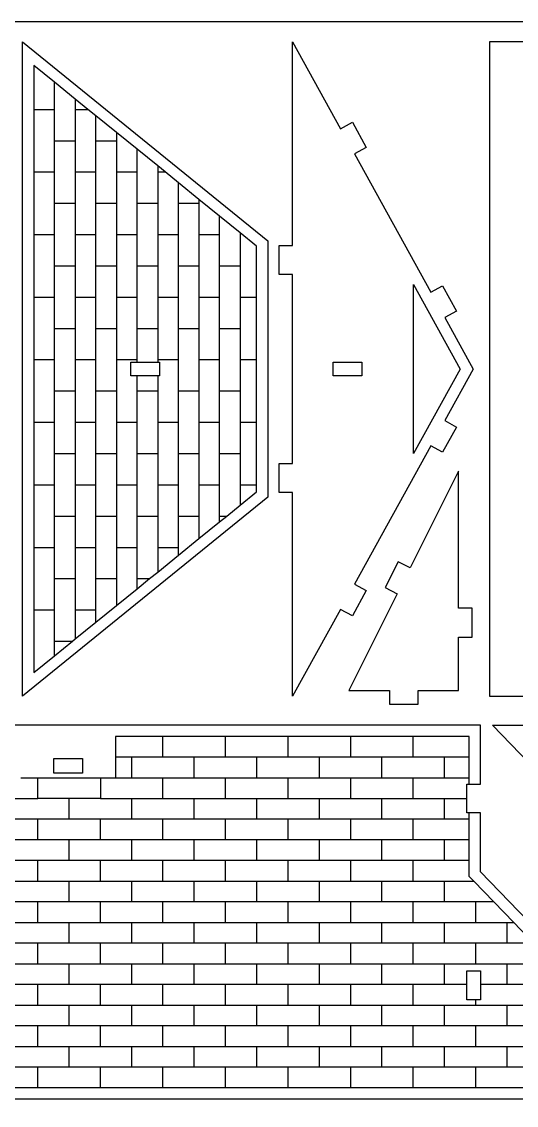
# Model space of a CAD drawing. Extents: x -412 to 689, y -265 to 525.
# Drawn here: x -86.1 to 133.4, y 44 to 525 of the extents above; entities that cross this region are included whole.
import ezdxf

# ---------------------------------------------------------------- set-up
doc = ezdxf.new("R2010")
doc.units = 0
doc.header["$MEASUREMENT"] = 0
doc.layers.get('0').update_dxf_attribs({"linetype": 'CONTINUOUS'})
doc.layers.add('ENGRAVING', color=1, linetype='CONTINUOUS')

msp = doc.modelspace()

# ---------------------------------------------------------------- linework, layer by layer
for points in [[(-411.63, -264.93), (-411.63, 524.99), (689.39, 524.99), (689.39, -264.93)], [(-85.78, 225.64), (-85.78, 516), (23.12, 427.73), (23.12, 313.9)], [(34.1, 225.64), (34.1, 316.02), (28.1, 316.02), (28.1, 328.83), (34.1, 328.83), (34.1, 412.8), (28.1, 412.8), (28.1, 425.62), (34.1, 425.62), (34.1, 516), (55.35, 477.48), (60.61, 480.38), (66.8, 469.15), (61.55, 466.26), (95.4, 404.89), (100.66, 407.79), (106.85, 396.56), (101.6, 393.67), (114.2, 370.82), (101.6, 347.97), (106.85, 345.07), (100.66, 333.85), (95.4, 336.75), (61.55, 275.38), (66.8, 272.48), (60.61, 261.26), (55.35, 264.16)], [(121.48, 225.64), (682.18, 225.64), (682.18, 516), (121.48, 516)], [(-37.74, 367.82), (-37.74, 373.82), (-34.95, 373.82), (-25.78, 373.82), (-24.92, 373.82), (-24.92, 367.82), (-25.78, 367.82), (-34.95, 367.82)], [(52.04, 367.82), (52.04, 373.82), (64.86, 373.82), (64.86, 367.82)], [(59.09, 228.14), (77.03, 228.14), (77.03, 222.14), (89.85, 222.14), (89.85, 228.14), (107.79, 228.14), (107.79, 251.88), (113.79, 251.88), (113.79, 264.69), (107.79, 264.69), (107.79, 325.53), (86.31, 282.57), (80.94, 285.25), (75.21, 273.79), (80.57, 271.1)], [(-345.84, 46.86), (214.86, 46.86), (117.46, 147.67), (117.46, 173.77), (112.46, 173.77), (111.46, 173.77), (111.46, 180.18), (111.46, 186.58), (112.46, 186.58), (117.46, 186.58), (117.46, 212.68), (-248.44, 212.68), (-248.44, 186.58), (-243.44, 186.58), (-242.44, 186.58), (-242.44, 180.18), (-242.44, 173.77), (-243.44, 173.77), (-248.44, 173.77), (-248.44, 147.67)], [(220.14, 46.88), (220.14, 72.97), (225.15, 72.97), (226.14, 72.97), (226.14, 79.38), (226.14, 85.79), (225.15, 85.79), (220.14, 85.79), (220.14, 111.88), (122.75, 212.69), (683.45, 212.69), (586.05, 111.88), (586.05, 85.79), (581.04, 85.79), (580.05, 85.79), (580.05, 79.38), (580.05, 72.97), (581.04, 72.97), (586.05, 72.97), (586.05, 46.88)], [(-71.9, 191.45), (-71.9, 198), (-59.08, 198), (-59.08, 191.45)], [(111.46, 90.86), (111.46, 97.69), (111.46, 103.68), (117.46, 103.68), (117.46, 97.69), (117.46, 90.86), (115.41, 90.86)]]:
    msp.add_lwpolyline(points, close=True)
at = {"layer": 'ENGRAVING'}
for points in [[(-80.77, 505.5), (-80.77, 486.05)], [(-71.61, 498.07), (-80.77, 505.5)], [(-62.44, 490.64), (-71.61, 498.07)], [(-71.61, 472.17), (-71.61, 486.05), (-71.61, 498.07)], [(-62.44, 490.64), (-62.44, 486.05), (-62.44, 472.17)], [(-56.78, 486.05), (-62.44, 490.64)], [(-80.77, 486.05), (-80.77, 458.28), (-80.77, 430.52)], [(-80.77, 486.05), (-71.61, 486.05)], [(-62.44, 486.05), (-56.78, 486.05)], [(-53.28, 483.21), (-56.78, 486.05)], [(-53.28, 472.17), (-53.28, 483.21)], [(-44.11, 475.78), (-53.28, 483.21)], [(-71.61, 472.17), (-62.44, 472.17)], [(-71.61, 458.28), (-71.61, 472.17)], [(-62.44, 458.28), (-53.28, 458.28), (-53.28, 472.17)], [(-62.44, 472.17), (-62.44, 458.28)], [(-53.28, 472.17), (-44.11, 472.17)], [(-34.95, 468.35), (-44.11, 475.78)], [(-44.11, 475.78), (-44.11, 472.17)], [(-44.11, 472.17), (-44.11, 458.28)], [(-16.62, 453.5), (-22.52, 458.28), (-25.78, 460.93), (-34.95, 468.35)], [(-34.95, 458.28), (-34.95, 468.35)], [(-80.77, 458.28), (-71.61, 458.28)], [(-71.61, 444.4), (-71.61, 458.28)], [(-62.44, 458.28), (-62.44, 444.4)], [(-53.28, 444.4), (-53.28, 458.28)], [(-44.11, 458.28), (-44.11, 444.4)], [(-44.11, 458.28), (-34.95, 458.28)], [(-34.95, 444.4), (-34.95, 458.28)], [(-25.78, 460.93), (-25.78, 458.28)], [(-25.78, 458.28), (-25.78, 444.4)], [(-25.78, 458.28), (-22.52, 458.28)], [(-7.45, 446.07), (-16.62, 453.5)], [(-16.62, 444.4), (-16.62, 453.5)], [(-71.61, 430.52), (-71.61, 444.4)], [(-71.61, 444.4), (-62.44, 444.4)], [(-62.44, 444.4), (-62.44, 430.52)], [(-53.28, 430.52), (-53.28, 444.4)], [(-53.28, 444.4), (-44.11, 444.4)], [(-44.11, 444.4), (-44.11, 430.52)], [(-34.95, 444.4), (-25.78, 444.4)], [(-34.95, 430.52), (-34.95, 444.4)], [(-25.78, 444.4), (-25.78, 430.52)], [(-16.62, 444.4), (-7.45, 444.4)], [(-16.62, 430.52), (-16.62, 444.4)], [(1.71, 438.64), (-7.45, 446.07)], [(-7.45, 446.07), (-7.45, 444.4)], [(-7.45, 444.4), (-7.45, 430.52)], [(1.71, 416.63), (1.71, 430.52), (1.71, 438.64)], [(10.87, 431.21), (1.71, 438.64)], [(-80.77, 430.52), (-80.77, 402.75)], [(-80.77, 430.52), (-71.61, 430.52)], [(-71.61, 416.63), (-71.61, 430.52)], [(-62.44, 430.52), (-53.28, 430.52)], [(-62.44, 430.52), (-62.44, 416.63)], [(-53.28, 402.75), (-53.28, 416.63), (-53.28, 430.52)], [(-44.11, 430.52), (-44.11, 416.63)], [(-44.11, 430.52), (-34.95, 430.52)], [(-34.95, 416.63), (-34.95, 430.52)], [(-25.78, 430.52), (-25.78, 416.63)], [(-25.78, 430.52), (-16.62, 430.52)], [(-16.62, 416.63), (-16.62, 430.52)], [(-7.45, 430.52), (1.71, 430.52)], [(-7.45, 430.52), (-7.45, 416.63)], [(18.11, 425.35), (10.87, 431.21)], [(10.87, 431.21), (10.87, 416.63)], [(18.11, 319.44), (18.11, 347.21), (18.11, 374.98), (18.11, 402.75), (18.11, 425.35)], [(-71.61, 402.75), (-71.61, 416.63)], [(-71.61, 416.63), (-62.44, 416.63)], [(-62.44, 416.63), (-62.44, 402.75)], [(-53.28, 416.63), (-44.11, 416.63)], [(-44.11, 416.63), (-44.11, 402.75)], [(-34.95, 416.63), (-25.78, 416.63)], [(-34.95, 402.75), (-34.95, 416.63)], [(-25.78, 416.63), (-25.78, 402.75), (-25.78, 388.86)], [(-16.62, 388.86), (-16.62, 402.75), (-16.62, 416.63), (-7.45, 416.63), (-7.45, 402.75)], [(1.71, 416.63), (10.87, 416.63)], [(1.71, 402.75), (1.71, 416.63)], [(10.87, 416.63), (10.87, 402.75)], [(-80.77, 402.75), (-71.61, 402.75)], [(-80.77, 402.75), (-80.77, 374.98)], [(-71.61, 388.86), (-71.61, 402.75)], [(-62.44, 402.75), (-53.28, 402.75)], [(-62.44, 402.75), (-62.44, 388.86)], [(-53.28, 374.98), (-53.28, 388.86), (-53.28, 402.75)], [(-44.11, 402.75), (-44.11, 388.86)], [(-44.11, 402.75), (-34.95, 402.75)], [(-34.95, 388.86), (-34.95, 402.75)], [(-25.78, 402.75), (-16.62, 402.75)], [(-7.45, 402.75), (-7.45, 388.86)], [(-7.45, 402.75), (1.71, 402.75)], [(1.71, 388.86), (1.71, 402.75)], [(10.87, 402.75), (18.11, 402.75)], [(10.87, 402.75), (10.87, 388.86)], [(-71.61, 361.1), (-71.61, 374.98), (-71.61, 388.86), (-62.44, 388.86), (-62.44, 374.98), (-62.44, 361.1)], [(-53.28, 388.86), (-44.11, 388.86), (-44.11, 374.98), (-44.11, 361.1)], [(-34.95, 374.98), (-34.95, 388.86)], [(-34.95, 388.86), (-25.78, 388.86), (-25.78, 374.98)], [(-16.62, 374.98), (-16.62, 388.86)], [(-16.62, 388.86), (-7.45, 388.86)], [(-7.45, 388.86), (-7.45, 374.98)], [(1.71, 374.98), (1.71, 388.86)], [(1.71, 388.86), (10.87, 388.86)], [(10.87, 388.86), (10.87, 374.98)], [(-80.77, 374.98), (-71.61, 374.98)], [(-80.77, 374.98), (-80.77, 347.21)], [(-62.44, 374.98), (-53.28, 374.98)], [(-53.28, 361.1), (-53.28, 374.98)], [(-44.11, 374.98), (-34.95, 374.98)], [(-34.95, 373.82), (-34.95, 374.98)], [(-25.78, 374.98), (-16.62, 374.98)], [(-25.78, 374.98), (-25.78, 373.82)], [(-16.62, 361.1), (-16.62, 374.98)], [(-7.45, 374.98), (-7.45, 361.1)], [(-7.45, 374.98), (1.71, 374.98)], [(1.71, 361.1), (1.71, 374.98)], [(10.87, 374.98), (10.87, 361.1)], [(10.87, 374.98), (18.11, 374.98)], [(-34.95, 361.1), (-34.95, 367.82)], [(-25.78, 367.82), (-25.78, 361.1)], [(-71.61, 333.33), (-71.61, 347.21), (-71.61, 361.1), (-62.44, 361.1), (-62.44, 347.21)], [(-53.28, 361.1), (-44.11, 361.1)], [(-53.28, 347.21), (-53.28, 361.1)], [(-44.11, 361.1), (-44.11, 347.21)], [(-34.95, 361.1), (-25.78, 361.1)], [(-34.95, 347.21), (-34.95, 361.1)], [(-25.78, 361.1), (-25.78, 347.21)], [(-16.62, 361.1), (-7.45, 361.1)], [(-16.62, 347.21), (-16.62, 361.1)], [(-7.45, 361.1), (-7.45, 347.21)], [(1.71, 347.21), (1.71, 361.1)], [(1.71, 361.1), (10.87, 361.1), (10.87, 347.21), (10.87, 333.33)], [(-80.77, 347.21), (-80.77, 319.44)], [(-80.77, 347.21), (-71.61, 347.21)], [(-62.44, 347.21), (-53.28, 347.21)], [(-62.44, 347.21), (-62.44, 333.33)], [(-53.28, 333.33), (-53.28, 347.21)], [(-44.11, 347.21), (-34.95, 347.21)], [(-44.11, 347.21), (-44.11, 333.33)], [(-34.95, 333.33), (-34.95, 347.21)], [(-25.78, 347.21), (-16.62, 347.21)], [(-25.78, 347.21), (-25.78, 333.33)], [(-16.62, 333.33), (-16.62, 347.21)], [(-7.45, 347.21), (1.71, 347.21)], [(-7.45, 347.21), (-7.45, 333.33)], [(1.71, 333.33), (1.71, 347.21)], [(10.87, 347.21), (18.11, 347.21)], [(-71.61, 333.33), (-62.44, 333.33)], [(-71.61, 319.44), (-71.61, 333.33)], [(-62.44, 333.33), (-62.44, 319.44)], [(-53.28, 319.44), (-53.28, 333.33)], [(-53.28, 333.33), (-44.11, 333.33)], [(-44.11, 333.33), (-44.11, 319.44)], [(-34.95, 319.44), (-34.95, 333.33)], [(-34.95, 333.33), (-25.78, 333.33)], [(-25.78, 333.33), (-25.78, 319.44)], [(-16.62, 319.44), (-16.62, 333.33)], [(-16.62, 333.33), (-7.45, 333.33)], [(-7.45, 333.33), (-7.45, 319.44)], [(1.71, 333.33), (10.87, 333.33)], [(1.71, 319.44), (1.71, 333.33)], [(10.87, 333.33), (10.87, 319.44)], [(-80.77, 319.44), (-71.61, 319.44)], [(-80.77, 319.44), (-80.77, 291.68)], [(-71.61, 305.56), (-71.61, 319.44)], [(-62.44, 319.44), (-53.28, 319.44)], [(-62.44, 319.44), (-62.44, 305.56)], [(-53.28, 305.56), (-53.28, 319.44)], [(-44.11, 319.44), (-34.95, 319.44)], [(-44.11, 319.44), (-44.11, 305.56)], [(-34.95, 305.56), (-34.95, 319.44)], [(-25.78, 319.44), (-16.62, 319.44)], [(-25.78, 319.44), (-25.78, 305.56)], [(-16.62, 305.56), (-16.62, 319.44)], [(-7.45, 319.44), (1.71, 319.44)], [(-7.45, 319.44), (-7.45, 305.56)], [(1.71, 305.56), (1.71, 319.44)], [(10.87, 319.44), (10.87, 310.43)], [(10.87, 319.44), (18.11, 319.44)], [(18.11, 316.29), (18.11, 319.44)], [(1.71, 305.56), (4.87, 305.56), (10.87, 310.43), (18.11, 316.29)], [(-71.61, 291.68), (-71.61, 305.56)], [(-71.61, 305.56), (-62.44, 305.56)], [(-62.44, 305.56), (-62.44, 291.68)], [(-53.28, 291.68), (-53.28, 305.56)], [(-53.28, 305.56), (-44.11, 305.56)], [(-44.11, 305.56), (-44.11, 291.68)], [(-34.95, 273.28), (-29.39, 277.79), (-25.78, 280.71), (-16.62, 288.14), (-7.45, 295.57), (1.71, 303), (4.87, 305.56)], [(-34.95, 277.79), (-34.95, 291.68), (-34.95, 305.56), (-25.78, 305.56)], [(-25.78, 305.56), (-25.78, 291.68)], [(-16.62, 291.68), (-16.62, 305.56)], [(-16.62, 305.56), (-7.45, 305.56)], [(-7.45, 305.56), (-7.45, 295.57)], [(1.71, 303), (1.71, 305.56)], [(-80.77, 291.68), (-71.61, 291.68)], [(-80.77, 291.68), (-80.77, 263.91), (-80.77, 236.14), (-71.61, 243.57), (-63.64, 250.02)], [(-71.61, 277.79), (-71.61, 291.68)], [(-62.44, 291.68), (-62.44, 277.79)], [(-62.44, 291.68), (-53.28, 291.68)], [(-53.28, 277.79), (-53.28, 291.68)], [(-44.11, 291.68), (-34.95, 291.68)], [(-44.11, 291.68), (-44.11, 277.79)], [(-25.78, 291.68), (-16.62, 291.68)], [(-25.78, 291.68), (-25.78, 280.71)], [(-16.62, 288.14), (-16.62, 291.68)], [(-71.61, 263.91), (-71.61, 277.79)], [(-71.61, 277.79), (-62.44, 277.79)], [(-62.44, 277.79), (-62.44, 263.91)], [(-53.28, 263.91), (-53.28, 277.79)], [(-53.28, 277.79), (-44.11, 277.79)], [(-44.11, 277.79), (-44.11, 265.85)], [(-34.95, 277.79), (-29.39, 277.79)], [(-34.95, 273.28), (-34.95, 277.79)], [(-44.11, 265.85), (-34.95, 273.28)], [(-53.28, 258.43), (-44.11, 265.85)], [(-80.77, 263.91), (-71.61, 263.91)], [(-71.61, 250.02), (-71.61, 263.91)], [(-62.44, 263.91), (-53.28, 263.91)], [(-62.44, 263.91), (-62.44, 251)], [(-53.28, 258.43), (-53.28, 263.91)], [(-62.44, 251), (-53.28, 258.43)], [(-63.64, 250.02), (-62.44, 251)], [(-71.61, 243.57), (-71.61, 250.02)], [(-71.61, 250.02), (-63.64, 250.02)], [(-44.46, 207.67), (-44.46, 198.5)], [(-23.43, 207.67), (-44.46, 207.67)], [(4.34, 198.5), (-9.54, 198.5), (-23.43, 198.5), (-23.43, 207.67)], [(4.34, 207.67), (-23.43, 207.67)], [(4.34, 198.5), (4.34, 207.67)], [(32.11, 207.67), (4.34, 207.67)], [(32.11, 198.5), (32.11, 207.67)], [(59.88, 207.67), (32.11, 207.67)], [(87.64, 198.5), (73.76, 198.5), (59.88, 198.5), (59.88, 207.67)], [(87.64, 207.67), (59.88, 207.67)], [(112.46, 207.67), (87.64, 207.67)], [(87.64, 198.5), (87.64, 207.67)], [(112.46, 198.5), (112.46, 207.67)], [(-44.46, 198.5), (-44.46, 189.34)], [(-37.31, 198.5), (-44.46, 198.5)], [(-23.43, 198.5), (-37.31, 198.5)], [(-37.31, 189.34), (-37.31, 198.5)], [(-9.54, 189.34), (-9.54, 198.5)], [(18.22, 198.5), (4.34, 198.5)], [(32.11, 198.5), (18.22, 198.5)], [(18.22, 189.34), (18.22, 198.5)], [(45.99, 198.5), (32.11, 198.5)], [(59.88, 198.5), (45.99, 198.5)], [(45.99, 189.34), (45.99, 198.5)], [(73.76, 189.34), (73.76, 198.5)], [(101.53, 198.5), (87.64, 198.5)], [(101.53, 189.34), (101.53, 198.5)], [(112.46, 198.5), (101.53, 198.5)], [(112.46, 189.34), (112.46, 198.5)], [(-86.52, 189.34), (-78.96, 189.34)], [(-51.2, 180.18), (-65.08, 180.18), (-78.96, 180.18), (-78.96, 189.34), (-51.2, 189.34)], [(-51.2, 189.34), (-51.2, 180.18)], [(-51.2, 189.34), (-44.46, 189.34)], [(-44.46, 189.34), (-37.31, 189.34)], [(-37.31, 189.34), (-23.43, 189.34)], [(-23.43, 180.18), (-23.43, 189.34), (-9.54, 189.34)], [(-9.54, 189.34), (4.34, 189.34)], [(4.34, 189.34), (18.22, 189.34)], [(4.34, 180.18), (4.34, 189.34)], [(18.22, 189.34), (32.11, 189.34)], [(32.11, 180.18), (32.11, 189.34)], [(32.11, 189.34), (45.99, 189.34)], [(45.99, 189.34), (59.88, 189.34)], [(59.88, 180.18), (59.88, 189.34), (73.76, 189.34)], [(73.76, 189.34), (87.64, 189.34)], [(87.64, 189.34), (101.53, 189.34)], [(87.64, 180.18), (87.64, 189.34)], [(101.53, 189.34), (112.46, 189.34)], [(112.46, 186.58), (112.46, 189.34)], [(-92.85, 180.18), (-78.96, 180.18)], [(-65.08, 171.01), (-65.08, 180.18)], [(-51.2, 180.18), (-37.31, 180.18)], [(-37.31, 171.01), (-37.31, 180.18)], [(-37.31, 180.18), (-23.43, 180.18), (-9.54, 180.18)], [(-9.54, 180.18), (4.34, 180.18)], [(-9.54, 171.01), (-9.54, 180.18)], [(4.34, 180.18), (18.22, 180.18)], [(18.22, 180.18), (32.11, 180.18)], [(18.22, 171.01), (18.22, 180.18)], [(32.11, 180.18), (45.99, 180.18)], [(45.99, 171.01), (45.99, 180.18)], [(45.99, 180.18), (59.88, 180.18)], [(59.88, 180.18), (73.76, 180.18)], [(73.76, 171.01), (73.76, 180.18), (87.64, 180.18), (101.53, 180.18)], [(101.53, 171.01), (101.53, 180.18)], [(101.53, 180.18), (111.46, 180.18)], [(112.46, 171.01), (112.46, 173.77)], [(-78.96, 161.85), (-92.85, 161.85), (-106.73, 161.85), (-106.73, 171.01)], [(-78.96, 171.01), (-92.85, 171.01)], [(-65.08, 171.01), (-78.96, 171.01)], [(-78.96, 161.85), (-78.96, 171.01)], [(-51.2, 171.01), (-65.08, 171.01)], [(-23.43, 161.85), (-37.31, 161.85), (-51.2, 161.85), (-51.2, 171.01)], [(-37.31, 171.01), (-51.2, 171.01)], [(-23.43, 171.01), (-37.31, 171.01)], [(-9.54, 161.85), (-23.43, 161.85), (-23.43, 171.01)], [(-9.54, 171.01), (-23.43, 171.01)], [(4.34, 171.01), (-9.54, 171.01)], [(32.11, 161.85), (18.22, 161.85), (4.34, 161.85), (4.34, 171.01)], [(18.22, 171.01), (4.34, 171.01)], [(32.11, 171.01), (18.22, 171.01)], [(32.11, 161.85), (32.11, 171.01)], [(45.99, 171.01), (32.11, 171.01)], [(59.88, 171.01), (45.99, 171.01)], [(87.64, 161.85), (73.76, 161.85), (59.88, 161.85), (59.88, 171.01)], [(73.76, 171.01), (59.88, 171.01)], [(87.64, 171.01), (73.76, 171.01)], [(87.64, 161.85), (87.64, 171.01)], [(101.53, 171.01), (87.64, 171.01)], [(112.46, 171.01), (101.53, 171.01)], [(112.46, 161.85), (112.46, 171.01)], [(-65.08, 152.68), (-78.96, 152.68), (-92.85, 152.68), (-92.85, 161.85)], [(-65.08, 161.85), (-78.96, 161.85)], [(-51.2, 161.85), (-65.08, 161.85)], [(-65.08, 152.68), (-65.08, 161.85)], [(-37.31, 152.68), (-37.31, 161.85)], [(18.22, 152.68), (4.34, 152.68), (-9.54, 152.68), (-9.54, 161.85)], [(4.34, 161.85), (-9.54, 161.85)], [(18.22, 152.68), (18.22, 161.85)], [(45.99, 161.85), (32.11, 161.85)], [(59.88, 161.85), (45.99, 161.85)], [(45.99, 152.68), (45.99, 161.85)], [(101.53, 152.68), (87.64, 152.68), (73.76, 152.68), (73.76, 161.85)], [(101.53, 161.85), (87.64, 161.85)], [(101.53, 152.68), (101.53, 161.85)], [(112.46, 161.85), (101.53, 161.85)], [(112.46, 152.68), (112.46, 161.85)], [(-78.96, 143.52), (-78.96, 152.68)], [(-51.2, 152.68), (-65.08, 152.68)], [(-51.2, 143.52), (-51.2, 152.68)], [(-37.31, 152.68), (-51.2, 152.68)], [(-23.43, 152.68), (-37.31, 152.68)], [(-23.43, 143.52), (-23.43, 152.68)], [(-9.54, 152.68), (-23.43, 152.68)], [(4.34, 143.52), (4.34, 152.68)], [(32.11, 152.68), (18.22, 152.68)], [(32.11, 143.52), (32.11, 152.68)], [(45.99, 152.68), (32.11, 152.68)], [(59.88, 152.68), (45.99, 152.68)], [(59.88, 143.52), (59.88, 152.68)], [(73.76, 152.68), (59.88, 152.68)], [(87.64, 143.52), (87.64, 152.68)], [(112.46, 152.68), (101.53, 152.68)], [(112.46, 145.65), (112.46, 152.68)], [(114.52, 143.52), (112.46, 145.65)], [(-78.96, 134.35), (-92.85, 134.35), (-92.85, 143.52), (-78.96, 143.52), (-65.08, 143.52)], [(-65.08, 143.52), (-51.2, 143.52)], [(-65.08, 134.35), (-65.08, 143.52)], [(-51.2, 143.52), (-37.31, 143.52)], [(-37.31, 143.52), (-23.43, 143.52)], [(-37.31, 134.35), (-37.31, 143.52)], [(-23.43, 143.52), (-9.54, 143.52)], [(18.22, 134.35), (4.34, 134.35), (-9.54, 134.35), (-9.54, 143.52), (4.34, 143.52), (18.22, 143.52)], [(18.22, 134.35), (18.22, 143.52)], [(18.22, 143.52), (32.11, 143.52), (45.99, 143.52)], [(73.76, 134.35), (59.88, 134.35), (45.99, 134.35), (45.99, 143.52), (59.88, 143.52), (73.76, 143.52)], [(73.76, 134.35), (73.76, 143.52)], [(73.76, 143.52), (87.64, 143.52), (101.53, 143.52)], [(123.37, 134.35), (115.41, 134.35), (101.53, 134.35), (101.53, 143.52), (114.52, 143.52)], [(123.37, 134.35), (114.52, 143.52)], [(-65.08, 134.35), (-78.96, 134.35)], [(-78.96, 125.19), (-78.96, 134.35)], [(-51.2, 134.35), (-65.08, 134.35)], [(-51.2, 125.19), (-51.2, 134.35)], [(-37.31, 134.35), (-51.2, 134.35)], [(-23.43, 134.35), (-37.31, 134.35)], [(-23.43, 125.19), (-23.43, 134.35)], [(-9.54, 134.35), (-23.43, 134.35)], [(4.34, 125.19), (4.34, 134.35)], [(32.11, 134.35), (18.22, 134.35)], [(32.11, 125.19), (32.11, 134.35)], [(45.99, 134.35), (32.11, 134.35)], [(59.88, 125.19), (59.88, 134.35)], [(87.64, 134.35), (73.76, 134.35)], [(87.64, 125.19), (87.64, 134.35)], [(101.53, 134.35), (87.64, 134.35)], [(115.41, 125.19), (115.41, 134.35)], [(132.23, 125.19), (123.37, 134.35)], [(-92.85, 125.19), (-78.96, 125.19)], [(-78.96, 125.19), (-65.08, 125.19)], [(-65.08, 125.19), (-51.2, 125.19)], [(-65.08, 116.02), (-65.08, 125.19)], [(-51.2, 125.19), (-37.31, 125.19)], [(-37.31, 125.19), (-23.43, 125.19)], [(-37.31, 116.02), (-37.31, 125.19)], [(-23.43, 125.19), (-9.54, 125.19)], [(-9.54, 116.02), (-9.54, 125.19)], [(-9.54, 125.19), (4.34, 125.19)], [(4.34, 125.19), (18.22, 125.19)], [(18.22, 125.19), (32.11, 125.19)], [(32.11, 116.02), (18.22, 116.02), (18.22, 125.19)], [(32.11, 125.19), (45.99, 125.19)], [(45.99, 125.19), (59.88, 125.19)], [(45.99, 116.02), (45.99, 125.19)], [(59.88, 125.19), (73.76, 125.19)], [(101.53, 116.02), (87.64, 116.02), (73.76, 116.02), (73.76, 125.19), (87.64, 125.19), (101.53, 125.19)], [(101.53, 116.02), (101.53, 125.19)], [(101.53, 125.19), (115.41, 125.19)], [(115.41, 125.19), (129.3, 125.19)], [(141.08, 116.02), (129.3, 116.02), (129.3, 125.19), (132.23, 125.19)], [(141.08, 116.02), (132.23, 125.19)], [(-78.96, 116.02), (-92.85, 116.02)], [(-65.08, 116.02), (-78.96, 116.02)], [(-78.96, 106.86), (-78.96, 116.02)], [(-51.2, 116.02), (-65.08, 116.02)], [(-37.31, 116.02), (-51.2, 116.02)], [(-51.2, 106.86), (-51.2, 116.02)], [(-23.43, 116.02), (-37.31, 116.02)], [(-9.54, 116.02), (-23.43, 116.02)], [(-23.43, 106.86), (-23.43, 116.02)], [(4.34, 116.02), (-9.54, 116.02)], [(18.22, 116.02), (4.34, 116.02)], [(4.34, 106.86), (4.34, 116.02)], [(32.11, 106.86), (32.11, 116.02)], [(45.99, 116.02), (32.11, 116.02)], [(59.88, 116.02), (45.99, 116.02)], [(59.88, 106.86), (59.88, 116.02)], [(73.76, 116.02), (59.88, 116.02)], [(87.64, 106.86), (87.64, 116.02)], [(129.3, 116.02), (115.41, 116.02), (101.53, 116.02)], [(115.41, 106.86), (115.41, 116.02)], [(-92.85, 106.86), (-78.96, 106.86)], [(-78.96, 106.86), (-65.08, 106.86)], [(-65.08, 106.86), (-51.2, 106.86)], [(-65.08, 97.69), (-65.08, 106.86)], [(-51.2, 106.86), (-37.31, 106.86)], [(-37.31, 97.69), (-37.31, 106.86), (-23.43, 106.86), (-9.54, 106.86)], [(-9.54, 97.69), (-9.54, 106.86)], [(-9.54, 106.86), (4.34, 106.86)], [(4.34, 106.86), (18.22, 106.86)], [(18.22, 97.69), (18.22, 106.86)], [(18.22, 106.86), (32.11, 106.86)], [(32.11, 106.86), (45.99, 106.86)], [(45.99, 106.86), (59.88, 106.86)], [(45.99, 97.69), (45.99, 106.86)], [(59.88, 106.86), (73.76, 106.86)], [(73.76, 106.86), (87.64, 106.86)], [(73.76, 97.69), (73.76, 106.86)], [(87.64, 106.86), (101.53, 106.86)], [(101.53, 97.69), (101.53, 106.86)], [(101.53, 106.86), (115.41, 106.86)], [(115.41, 106.86), (129.3, 106.86)], [(143.18, 97.69), (129.3, 97.69), (129.3, 106.86), (143.18, 106.86)], [(-78.96, 97.69), (-92.85, 97.69)], [(-65.08, 97.69), (-78.96, 97.69)], [(-78.96, 88.53), (-78.96, 97.69)], [(-51.2, 97.69), (-65.08, 97.69)], [(-51.2, 88.53), (-51.2, 97.69)], [(-37.31, 97.69), (-51.2, 97.69)], [(-23.43, 97.69), (-37.31, 97.69)], [(-23.43, 88.53), (-23.43, 97.69)], [(-9.54, 97.69), (-23.43, 97.69)], [(18.22, 97.69), (4.34, 97.69), (-9.54, 97.69)], [(4.34, 88.53), (4.34, 97.69)], [(32.11, 97.69), (18.22, 97.69)], [(45.99, 97.69), (32.11, 97.69)], [(32.11, 88.53), (32.11, 97.69)], [(59.88, 97.69), (45.99, 97.69)], [(73.76, 97.69), (59.88, 97.69)], [(59.88, 88.53), (59.88, 97.69)], [(87.64, 97.69), (73.76, 97.69)], [(87.64, 88.53), (87.64, 97.69)], [(101.53, 97.69), (87.64, 97.69)], [(111.46, 97.69), (101.53, 97.69)], [(129.3, 97.69), (117.46, 97.69)], [(-65.08, 79.36), (-78.96, 79.36), (-92.85, 79.36), (-92.85, 88.53), (-78.96, 88.53), (-65.08, 88.53)], [(-65.08, 88.53), (-51.2, 88.53)], [(-65.08, 79.36), (-65.08, 88.53)], [(-51.2, 88.53), (-37.31, 88.53)], [(-37.31, 88.53), (-23.43, 88.53)], [(-37.31, 79.36), (-37.31, 88.53)], [(-23.43, 88.53), (-9.54, 88.53)], [(-9.54, 79.36), (-9.54, 88.53)], [(-9.54, 88.53), (4.34, 88.53), (18.22, 88.53)], [(18.22, 79.36), (18.22, 88.53)], [(18.22, 88.53), (32.11, 88.53)], [(32.11, 88.53), (45.99, 88.53)], [(45.99, 79.36), (45.99, 88.53), (59.88, 88.53), (73.76, 88.53)], [(73.76, 79.36), (73.76, 88.53)], [(73.76, 88.53), (87.64, 88.53)], [(87.64, 88.53), (101.53, 88.53)], [(115.41, 79.36), (101.53, 79.36), (101.53, 88.53), (115.41, 88.53), (129.3, 88.53)], [(115.41, 88.53), (115.41, 90.86)], [(157.06, 79.36), (143.18, 79.36), (129.3, 79.36), (129.3, 88.53), (143.18, 88.53), (157.06, 88.53)], [(-78.96, 70.2), (-78.96, 79.36)], [(-51.2, 79.36), (-65.08, 79.36)], [(-37.31, 79.36), (-51.2, 79.36)], [(-51.2, 70.2), (-51.2, 79.36)], [(-23.43, 79.36), (-37.31, 79.36)], [(-23.43, 70.2), (-23.43, 79.36)], [(-9.54, 79.36), (-23.43, 79.36)], [(18.22, 79.36), (4.34, 79.36), (-9.54, 79.36)], [(4.34, 70.2), (4.34, 79.36)], [(32.11, 79.36), (18.22, 79.36)], [(32.11, 70.2), (32.11, 79.36)], [(45.99, 79.36), (32.11, 79.36)], [(59.88, 79.36), (45.99, 79.36)], [(59.88, 70.2), (59.88, 79.36)], [(73.76, 79.36), (59.88, 79.36)], [(87.64, 79.36), (73.76, 79.36)], [(87.64, 70.2), (87.64, 79.36)], [(101.53, 79.36), (87.64, 79.36)], [(115.41, 70.2), (115.41, 79.36)], [(129.3, 79.36), (115.41, 79.36)], [(-65.08, 61.03), (-78.96, 61.03), (-92.85, 61.03), (-92.85, 70.2), (-78.96, 70.2), (-65.08, 70.2)], [(-65.08, 70.2), (-51.2, 70.2)], [(-65.08, 61.03), (-65.08, 70.2)], [(-51.2, 70.2), (-37.31, 70.2)], [(-37.31, 70.2), (-23.43, 70.2)], [(-37.31, 61.03), (-37.31, 70.2)], [(-23.43, 70.2), (-9.54, 70.2)], [(-9.54, 70.2), (4.34, 70.2)], [(-9.54, 61.03), (-9.54, 70.2)], [(4.34, 70.2), (18.22, 70.2)], [(45.99, 61.03), (32.11, 61.03), (18.22, 61.03), (18.22, 70.2), (32.11, 70.2)], [(32.11, 70.2), (45.99, 70.2)], [(45.99, 70.2), (59.88, 70.2)], [(45.99, 61.03), (45.99, 70.2)], [(59.88, 70.2), (73.76, 70.2)], [(101.53, 61.03), (87.64, 61.03), (73.76, 61.03), (73.76, 70.2), (87.64, 70.2), (101.53, 70.2)], [(101.53, 61.03), (101.53, 70.2)], [(101.53, 70.2), (115.41, 70.2)], [(115.41, 70.2), (129.3, 70.2)], [(129.3, 70.2), (143.18, 70.2)], [(129.3, 61.03), (129.3, 70.2)], [(-78.96, 51.87), (-78.96, 61.03)], [(-51.2, 61.03), (-65.08, 61.03)], [(-37.31, 61.03), (-51.2, 61.03)], [(-51.2, 51.87), (-51.2, 61.03)], [(-23.43, 61.03), (-37.31, 61.03)], [(-23.43, 51.87), (-23.43, 61.03)], [(-9.54, 61.03), (-23.43, 61.03)], [(4.34, 61.03), (-9.54, 61.03)], [(4.34, 51.87), (4.34, 61.03)], [(18.22, 61.03), (4.34, 61.03)], [(32.11, 51.87), (32.11, 61.03)], [(59.88, 61.03), (45.99, 61.03)], [(59.88, 51.87), (59.88, 61.03)], [(73.76, 61.03), (59.88, 61.03)], [(87.64, 51.87), (87.64, 61.03)], [(115.41, 61.03), (101.53, 61.03)], [(115.41, 51.87), (115.41, 61.03)], [(129.3, 61.03), (115.41, 61.03)], [(143.18, 61.03), (129.3, 61.03)], [(-106.73, 51.87), (-78.96, 51.87)], [(-78.96, 51.87), (-51.2, 51.87)], [(-51.2, 51.87), (-23.43, 51.87)], [(-23.43, 51.87), (4.34, 51.87)], [(4.34, 51.87), (32.11, 51.87)], [(32.11, 51.87), (59.88, 51.87)], [(59.88, 51.87), (87.64, 51.87)], [(87.64, 51.87), (115.41, 51.87)], [(115.41, 51.87), (143.18, 51.87)]]:
    msp.add_lwpolyline(points, dxfattribs=at)
msp.add_lwpolyline([(87.81, 408.3), (108.48, 370.82), (87.81, 333.34)], close=True, dxfattribs=at)

doc.saveas('drawing.dxf')
